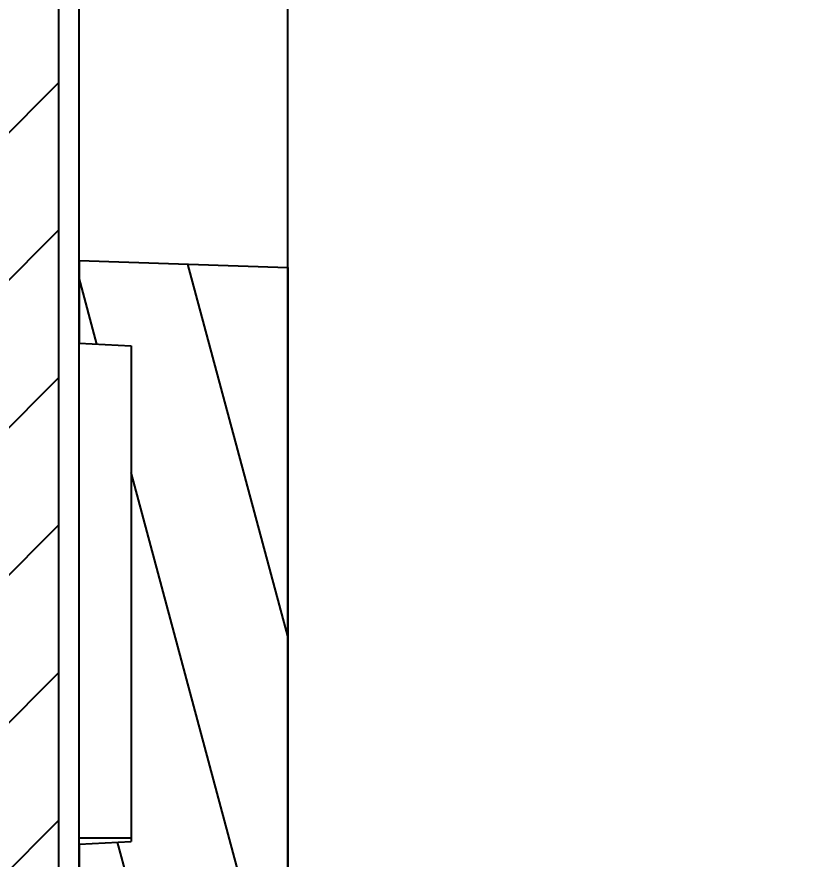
# Model space of a CAD drawing. Header units: inches. Extents: x 1964 to 3446, y -1690 to -1141.
# Drawn here: x 3399.76 to 3414.95, y -1383.84 to -1367.69 of the extents above; entities that cross this region are included whole.
import ezdxf

# ---------------------------------------------------------------- set-up
doc = ezdxf.new("R2010")
doc.units = ezdxf.units.IN
doc.header["$MEASUREMENT"] = 0
doc.layers.get('0').update_dxf_attribs({"linetype": 'CONTINUOUS'})
doc.layers.get('Defpoints').update_dxf_attribs({"linetype": 'CONTINUOUS'})
doc.layers.add('dim', color=3, linetype='CONTINUOUS', lineweight=9)
doc.styles.add('ROMAND', font='romand.shx', dxfattribs={"bigfont": 'gbcbig.shx'})
doc.dimstyles.new('YanXiu', dxfattribs={"dimtxt": 2.5, "dimasz": 2.2, "dimexe": 1, "dimexo": 0, "dimgap": 0.66, "dimtad": 0, "dimzin": 0, "dimdsep": 46, "dimtxsty": 'ROMAND', "dimblk": 'CLOSEDBLANK', "dimcen": 0, "dimclrd": 3, "dimclre": 3, "dimclrt": 7, "dimadec": 0, "dimazin": 0, "dimtfac": 1, "dimtdec": 4, "dimtofl": 0, "dimtmove": 0, "dimatfit": 3, "dimldrblk": 'CLOSEDBLANK', "dimfxl": 0, "dimtolj": 1, "dimtzin": 0, "dimlwd": 0, "dimlwe": 0, "dimarcsym": 0})

# ---------------------------------------------------------------- blocks, each defined once
blk = doc.blocks.new('_ClosedBlank')
at = {"color": 0, "linetype": 'ByBlock', "lineweight": -2}
for p, q in [((-1, 0.1667), (0, 0)), ((-1, 0.1667), (-1, -0.1667)), ((0, 0), (-1, -0.1667))]:
    blk.add_line(p, q, dxfattribs=at)
blk = doc.blocks.new('*D33')
at = {"layer": 'Defpoints', "color": 0}
for p in [(3392.251, -1262.449), (3392.251, -1463.195), (3443.244, -1463.195)]:
    blk.add_point(p, dxfattribs=at)
at = {"layer": 'dim', "color": 3, "lineweight": 5}
for p, q in [((3392.251, -1262.449), (3444.043, -1262.449)), ((3443.244, -1265.649), (3443.244, -1352.022)), ((3443.244, -1459.995), (3443.244, -1373.622)), ((3392.251, -1463.195), (3444.043, -1463.195))]:
    blk.add_line(p, q, dxfattribs=at)
at = {"layer": 'dim', "color": 3, "lineweight": 5, "xscale": 3.2, "yscale": 3.2, "zscale": 3.2}
for p, rotation in [((3443.244, -1262.449), 90), ((3443.244, -1463.195), 270)]:
    blk.add_blockref('_ClosedBlank', p, dxfattribs=dict(at, rotation=rotation))
at = {"layer": 'dim', "color": 7, "insert": (3443.244, -1362.822), "char_height": 4, "attachment_point": 5, "rotation": 90, "style": 'ROMAND'}
blk.add_mtext('200.75', dxfattribs=at)

msp = doc.modelspace()

# ---------------------------------------------------------------- hatches: boundary and pattern name
h = msp.add_hatch()
h.set_pattern_fill('DEFAULT__5', color=5, scale=2, angle=45, style=0)
h.set_pattern_definition([(45, (3043.2097, -1624.4772), (-1.4142136, 1.4142136), [])])
edge = h.paths.add_edge_path()
edge.add_line((3398.251, -1462.996), (3398.251, -1262.763))
edge.add_line((3398.251, -1262.763), (3376.551, -1261.626))
edge.add_line((3376.551, -1261.626), (3376.551, -1260.694))
edge.add_line((3376.551, -1260.694), (3377.451, -1260.647))
edge.add_line((3377.451, -1260.647), (3377.451, -1259.522))
edge.add_line((3377.451, -1259.522), (3377.951, -1259.496))
edge.add_line((3377.951, -1259.496), (3377.951, -1258.996))
edge.add_line((3377.951, -1258.996), (3398.582, -1260.077))
edge.add_spline(control_points=[(3400.951, -1262.574), (3400.951, -1261.169), (3399.985, -1260.15), (3398.582, -1260.077)], knot_values=[0, 0, 0, 0, 1, 1, 1, 1], degree=3, periodic=0)
edge.add_line((3400.951, -1262.574), (3400.951, -1341.394))
edge.add_line((3400.951, -1341.394), (3400.566, -1341.427))
edge.add_line((3400.566, -1341.427), (3400.566, -1386.564))
edge.add_line((3400.566, -1386.564), (3400.951, -1386.598))
edge.add_line((3400.951, -1386.598), (3400.951, -1465.418))
edge.add_spline(control_points=[(3400.951, -1465.418), (3400.951, -1466.822), (3399.985, -1467.841), (3398.582, -1467.915)], knot_values=[0, 0, 0, 0, 1, 1, 1, 1], degree=3, periodic=0)
edge.add_line((3398.582, -1467.915), (3396.951, -1468))
edge.add_line((3396.951, -1468), (3396.951, -1465.718))
edge.add_line((3396.951, -1465.718), (3398.951, -1465.7))
edge.add_line((3398.951, -1465.7), (3398.951, -1463.991))
edge.add_line((3398.951, -1463.991), (3396.951, -1463.974))
edge.add_line((3396.951, -1463.974), (3396.951, -1463.007))
edge.add_line((3396.951, -1463.007), (3398.251, -1462.996))
h = msp.add_hatch()
h.set_pattern_fill('DEFAULT__4', color=2, scale=2.084859, angle=285, style=0)
h.set_pattern_definition([(285, (3043.2097, -1624.4772), (2.013819, 0.539601), [])])
h.paths.add_polyline_path([(3404.951, -1312.705), (3404.951, -1321.537), (3403.951, -1321.502), (3403.951, -1320.088), (3400.951, -1318.996), (3400.951, -1317.548), (3401.951, -1317.496), (3401.951, -1315.048), (3400.951, -1314.996), (3400.951, -1312.496)])
h.paths.add_polyline_path([(3404.951, -1327.455), (3404.951, -1342.496), (3400.951, -1342.635), (3400.951, -1341.048), (3401.951, -1340.996), (3401.951, -1331.496), (3400.951, -1331.443), (3400.951, -1329.996), (3403.951, -1328.904), (3403.951, -1327.489)])
h.paths.add_polyline_path([(3404.951, -1372.496), (3404.951, -1387.537), (3403.951, -1387.502), (3403.951, -1386.088), (3400.951, -1384.996), (3400.951, -1383.548), (3401.951, -1383.496), (3401.951, -1373.996), (3400.951, -1373.943), (3400.951, -1372.356)])
h.paths.add_polyline_path([(3404.951, -1393.455), (3404.951, -1402.286), (3400.951, -1402.496), (3400.951, -1399.996), (3401.951, -1399.943), (3401.951, -1397.496), (3400.951, -1397.443), (3400.951, -1395.996), (3403.951, -1394.904), (3403.951, -1393.489)])

# ---------------------------------------------------------------- linework, layer by layer
at = {"color": 7, "linetype": 'Continuous'}
for p, q in [((3400.951, -1465.418), (3400.951, -1262.574)), ((3404.951, -1389.146), (3404.951, -1325.596)), ((3400.566, -1386.564), (3400.566, -1341.427)), ((3400.566, -1386.564), (3400.566, -1341.427)), ((3400.951, -1372.356), (3404.951, -1372.496)), ((3400.951, -1372.356), (3404.951, -1372.496)), ((3400.951, -1372.356), (3400.951, -1373.943)), ((3404.951, -1372.496), (3404.951, -1387.537)), ((3400.951, -1373.943), (3401.951, -1373.996)), ((3400.951, -1373.943), (3401.951, -1373.996)), ((3401.951, -1373.996), (3401.951, -1383.496)), ((3401.951, -1373.996), (3401.951, -1383.496)), ((3401.951, -1383.434), (3400.951, -1383.434)), ((3400.951, -1383.548), (3401.951, -1383.496)), ((3400.951, -1383.548), (3401.951, -1383.496)), ((3400.951, -1383.548), (3400.951, -1384.996))]:
    msp.add_line(p, q, dxfattribs=at)

# ---------------------------------------------------------------- dimensions: what is measured, and where the dimension line sits
at = {"layer": 'dim'}
dim = msp.add_linear_dim(base=(3443.244, -1463.195), p1=(3392.251, -1262.449), p2=(3392.251, -1463.195), angle=90, dimstyle='YanXiu', override={"dimtxt": 4, "dimasz": 3.2, "dimexe": 0.7996, "dimgap": 0.7996}, dxfattribs=at)
dim.commit()
dim.dimension.update_dxf_attribs({"geometry": '*D33', "text_midpoint": (3443.244, -1362.822), "dimtype": 160})

doc.saveas('drawing.dxf')
